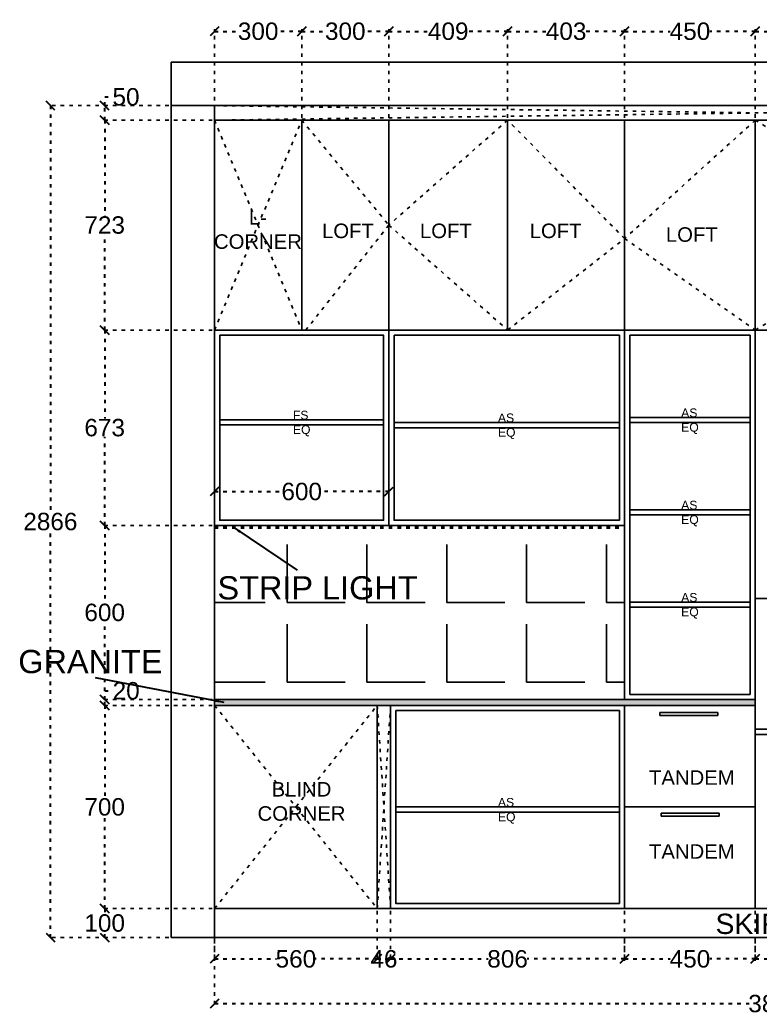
# Model space of a CAD drawing. Header units: millimetres. Extents: x 220712 to 1505573, y -354410 to 241923.
# Drawn here: x 245755 to 248304, y 90186 to 93614 of the extents above; entities that cross this region are included whole.
import ezdxf

# ---------------------------------------------------------------- set-up
doc = ezdxf.new("R2010")
doc.units = ezdxf.units.MM
doc.header["$MEASUREMENT"] = 0
doc.linetypes.add('ACAD_ISO03W100', pattern=[30, 12, -18])
doc.layers.add('Walls', color=253, linetype='Continuous')
doc.layers.add('Words', color=7, linetype='Continuous')
doc.styles.get("Standard").update_dxf_attribs({"font": 'arial.ttf'})
doc.dimstyles.get("Standard").update_dxf_attribs({"dimtxt": 60, "dimasz": 30, "dimexe": 7.75, "dimexo": 8.13, "dimgap": 0.63, "dimtad": 0, "dimtih": 1, "dimtoh": 1, "dimdec": 0, "dimzin": 0, "dimtxsty": 'Standard', "dimblk": 'OBLIQUE', "dimcen": 2.25, "dimclrd": 1, "dimclre": 1, "dimclrt": 1, "dimadec": 0, "dimazin": 0, "dimtfac": 1, "dimtdec": 0, "dimtofl": 0, "dimtmove": 0, "dimatfit": 3, "dimfxl": 1, "dimtolj": 1, "dimtzin": 0, "dimlwd": 30, "dimarcsym": 0})

# ---------------------------------------------------------------- blocks, each defined once
blk = doc.blocks.new('_Oblique')
at = {"color": 0, "linetype": 'ByBlock', "lineweight": -2}
blk.add_line((-0.5, -0.5), (0.5, 0.5), dxfattribs=at)
blk = doc.blocks.new('*D1761')
at = {"layer": 'Defpoints', "color": 0, "linetype": 'ACAD_ISO03W100', "transparency": 16777216}
for p in [(246047, 90553), (246425.5, 90553), (246425.5, 90453)]:
    blk.add_point(p, dxfattribs=at)
at = {"layer": 'Walls', "color": 1, "linetype": 'ACAD_ISO03W100', "lineweight": -2, "transparency": 16777216}
for p, q in [((246417.4, 90553), (246039.3, 90553)), ((246417.4, 90453), (246039.3, 90453))]:
    blk.add_line(p, q, dxfattribs=at)
at = {"layer": 'Walls', "color": 1, "linetype": 'ACAD_ISO03W100', "lineweight": 30, "transparency": 16777216}
for p, q in [((246047, 90553), (246047, 90534.3)), ((246047, 90453), (246047, 90471.7))]:
    blk.add_line(p, q, dxfattribs=at)
at = {"layer": 'Walls', "color": 1, "linetype": 'ACAD_ISO03W100', "lineweight": 30, "transparency": 16777216, "xscale": 30, "yscale": 30, "zscale": 30}
for p, rotation in [((246047, 90553), 90), ((246047, 90453), 270)]:
    blk.add_blockref('_Oblique', p, dxfattribs=dict(at, rotation=rotation))
at = {"layer": 'Walls', "color": 1, "linetype": 'ACAD_ISO03W100', "transparency": 16777216, "insert": (246047, 90503), "char_height": 60, "attachment_point": 5}
blk.add_mtext('\\A1;100', dxfattribs=at)
blk = doc.blocks.new('*D1762')
at = {"layer": 'Defpoints', "color": 0, "linetype": 'ACAD_ISO03W100', "transparency": 16777216}
for p in [(246047, 91253), (246425.5, 91253), (246425.5, 90553)]:
    blk.add_point(p, dxfattribs=at)
at = {"layer": 'Walls', "color": 1, "linetype": 'ACAD_ISO03W100', "lineweight": -2, "transparency": 16777216}
for p, q in [((246417.4, 91253), (246039.3, 91253)), ((246417.4, 90553), (246039.3, 90553))]:
    blk.add_line(p, q, dxfattribs=at)
at = {"layer": 'Walls', "color": 1, "linetype": 'ACAD_ISO03W100', "lineweight": 30, "transparency": 16777216}
for p, q in [((246047, 91253), (246047, 90934.3)), ((246047, 90553), (246047, 90871.7))]:
    blk.add_line(p, q, dxfattribs=at)
at = {"layer": 'Walls', "color": 1, "linetype": 'ACAD_ISO03W100', "lineweight": 30, "transparency": 16777216, "xscale": 30, "yscale": 30, "zscale": 30}
for p, rotation in [((246047, 91253), 90), ((246047, 90553), 270)]:
    blk.add_blockref('_Oblique', p, dxfattribs=dict(at, rotation=rotation))
at = {"layer": 'Walls', "color": 1, "linetype": 'ACAD_ISO03W100', "transparency": 16777216, "insert": (246047, 90903), "char_height": 60, "attachment_point": 5}
blk.add_mtext('\\A1;700', dxfattribs=at)
blk = doc.blocks.new('*D1763')
at = {"layer": 'Defpoints', "color": 0, "linetype": 'ACAD_ISO03W100', "transparency": 16777216}
for p in [(246047, 91273), (246425.5, 91273), (246425.5, 91253)]:
    blk.add_point(p, dxfattribs=at)
at = {"layer": 'Walls', "color": 1, "linetype": 'ACAD_ISO03W100', "lineweight": 30, "transparency": 16777216}
for p, q in [((246047, 91273), (246047, 91303)), ((246047, 91303), (246077, 91303)), ((246047, 91253), (246047, 91273))]:
    blk.add_line(p, q, dxfattribs=at)
at = {"layer": 'Walls', "color": 1, "linetype": 'ACAD_ISO03W100', "lineweight": -2, "transparency": 16777216}
for p, q in [((246417.4, 91273), (246039.3, 91273)), ((246417.4, 91253), (246039.3, 91253))]:
    blk.add_line(p, q, dxfattribs=at)
at = {"layer": 'Walls', "color": 1, "linetype": 'ACAD_ISO03W100', "lineweight": 30, "transparency": 16777216, "xscale": 30, "yscale": 30, "zscale": 30}
for p, rotation in [((246047, 91273), 90), ((246047, 91253), 270)]:
    blk.add_blockref('_Oblique', p, dxfattribs=dict(at, rotation=rotation))
at = {"layer": 'Walls', "color": 1, "linetype": 'ACAD_ISO03W100', "transparency": 16777216, "insert": (246121, 91303), "char_height": 60, "attachment_point": 5}
blk.add_mtext('\\A1;20', dxfattribs=at)
blk = doc.blocks.new('*D1764')
at = {"layer": 'Defpoints', "color": 0, "linetype": 'ACAD_ISO03W100', "transparency": 16777216}
for p in [(246047, 91873), (246425.5, 91873), (246425.5, 91273)]:
    blk.add_point(p, dxfattribs=at)
at = {"layer": 'Walls', "color": 1, "linetype": 'ACAD_ISO03W100', "lineweight": -2, "transparency": 16777216}
for p, q in [((246417.4, 91873), (246039.3, 91873)), ((246417.4, 91273), (246039.3, 91273))]:
    blk.add_line(p, q, dxfattribs=at)
at = {"layer": 'Walls', "color": 1, "linetype": 'ACAD_ISO03W100', "lineweight": 30, "transparency": 16777216}
for p, q in [((246047, 91873), (246047, 91604.3)), ((246047, 91273), (246047, 91541.7))]:
    blk.add_line(p, q, dxfattribs=at)
at = {"layer": 'Walls', "color": 1, "linetype": 'ACAD_ISO03W100', "lineweight": 30, "transparency": 16777216, "xscale": 30, "yscale": 30, "zscale": 30}
for p, rotation in [((246047, 91873), 90), ((246047, 91273), 270)]:
    blk.add_blockref('_Oblique', p, dxfattribs=dict(at, rotation=rotation))
at = {"layer": 'Walls', "color": 1, "linetype": 'ACAD_ISO03W100', "transparency": 16777216, "insert": (246047, 91573), "char_height": 60, "attachment_point": 5}
blk.add_mtext('\\A1;600', dxfattribs=at)
blk = doc.blocks.new('*D1746')
at = {"layer": 'Defpoints', "color": 0, "linetype": 'ACAD_ISO03W100', "transparency": 16777216}
for p in [(246047, 92546), (246275.5, 92546), (246425.5, 91873)]:
    blk.add_point(p, dxfattribs=at)
at = {"layer": 'Walls', "color": 1, "linetype": 'ACAD_ISO03W100', "lineweight": -2, "transparency": 16777216}
for p, q in [((246267.4, 92546), (246039.3, 92546)), ((246417.4, 91873), (246039.3, 91873))]:
    blk.add_line(p, q, dxfattribs=at)
at = {"layer": 'Walls', "color": 1, "linetype": 'ACAD_ISO03W100', "lineweight": 30, "transparency": 16777216}
for p, q in [((246047, 92546), (246047, 92240.8)), ((246047, 91873), (246047, 92178.2))]:
    blk.add_line(p, q, dxfattribs=at)
at = {"layer": 'Walls', "color": 1, "linetype": 'ACAD_ISO03W100', "lineweight": 30, "transparency": 16777216, "xscale": 30, "yscale": 30, "zscale": 30}
for p, rotation in [((246047, 92546), 90), ((246047, 91873), 270)]:
    blk.add_blockref('_Oblique', p, dxfattribs=dict(at, rotation=rotation))
at = {"layer": 'Walls', "color": 1, "linetype": 'ACAD_ISO03W100', "transparency": 16777216, "insert": (246047, 92209.5), "char_height": 60, "attachment_point": 5}
blk.add_mtext('\\A1;673', dxfattribs=at)
blk = doc.blocks.new('*D1765')
at = {"layer": 'Defpoints', "color": 0, "linetype": 'ACAD_ISO03W100', "transparency": 16777216}
for p in [(246047, 93269), (246425.5, 93269), (246425.5, 92546)]:
    blk.add_point(p, dxfattribs=at)
at = {"layer": 'Walls', "color": 1, "linetype": 'ACAD_ISO03W100', "lineweight": -2, "transparency": 16777216}
for p, q in [((246417.4, 93269), (246039.3, 93269)), ((246417.4, 92546), (246039.3, 92546))]:
    blk.add_line(p, q, dxfattribs=at)
at = {"layer": 'Walls', "color": 1, "linetype": 'ACAD_ISO03W100', "lineweight": 30, "transparency": 16777216}
for p, q in [((246047, 93269), (246047, 92938.8)), ((246047, 92546), (246047, 92876.2))]:
    blk.add_line(p, q, dxfattribs=at)
at = {"layer": 'Walls', "color": 1, "linetype": 'ACAD_ISO03W100', "lineweight": 30, "transparency": 16777216, "xscale": 30, "yscale": 30, "zscale": 30}
for p, rotation in [((246047, 93269), 90), ((246047, 92546), 270)]:
    blk.add_blockref('_Oblique', p, dxfattribs=dict(at, rotation=rotation))
at = {"layer": 'Walls', "color": 1, "linetype": 'ACAD_ISO03W100', "transparency": 16777216, "insert": (246047, 92907.5), "char_height": 60, "attachment_point": 5}
blk.add_mtext('\\A1;723', dxfattribs=at)
blk = doc.blocks.new('*D1753')
at = {"layer": 'Defpoints', "color": 0, "linetype": 'ACAD_ISO03W100', "transparency": 16777216}
for p in [(246425.5, 90553), (246985.5, 90553), (246985.5, 90379.5)]:
    blk.add_point(p, dxfattribs=at)
at = {"layer": 'Walls', "color": 1, "linetype": 'ACAD_ISO03W100', "lineweight": -2, "transparency": 16777216}
for p, q in [((246425.5, 90544.9), (246425.5, 90371.8)), ((246985.5, 90544.9), (246985.5, 90371.8))]:
    blk.add_line(p, q, dxfattribs=at)
at = {"layer": 'Walls', "color": 1, "linetype": 'ACAD_ISO03W100', "lineweight": 30, "transparency": 16777216}
for p, q in [((246425.5, 90379.5), (246638.7, 90379.5)), ((246985.5, 90379.5), (246772.3, 90379.5))]:
    blk.add_line(p, q, dxfattribs=at)
at = {"layer": 'Walls', "color": 1, "linetype": 'ACAD_ISO03W100', "lineweight": 30, "transparency": 16777216, "xscale": 30, "yscale": 30, "zscale": 30, "rotation": 180}
blk.add_blockref('_Oblique', (246425.5, 90379.5), dxfattribs=at)
at = {"layer": 'Walls', "color": 1, "linetype": 'ACAD_ISO03W100', "lineweight": 30, "transparency": 16777216, "xscale": 30, "yscale": 30, "zscale": 30}
blk.add_blockref('_Oblique', (246985.5, 90379.5), dxfattribs=at)
at = {"layer": 'Walls', "color": 1, "linetype": 'ACAD_ISO03W100', "transparency": 16777216, "insert": (246705.5, 90379.5), "char_height": 60, "attachment_point": 5}
blk.add_mtext('\\A1;560', dxfattribs=at)
blk = doc.blocks.new('*D1754')
at = {"layer": 'Defpoints', "color": 0, "linetype": 'ACAD_ISO03W100', "transparency": 16777216}
for p in [(246985.5, 90553), (247031.5, 90553), (247031.5, 90379.5)]:
    blk.add_point(p, dxfattribs=at)
at = {"layer": 'Walls', "color": 1, "linetype": 'ACAD_ISO03W100', "lineweight": -2, "transparency": 16777216}
for p, q in [((246985.5, 90544.87), (246985.5, 90371.75)), ((247031.5, 90544.87), (247031.5, 90371.75))]:
    blk.add_line(p, q, dxfattribs=at)
at = {"layer": 'Walls', "color": 1, "linetype": 'ACAD_ISO03W100', "lineweight": 30, "transparency": 16777216}
blk.add_line((246985.5, 90379.5), (247031.5, 90379.5), dxfattribs=at)
at = {"layer": 'Walls', "color": 1, "linetype": 'ACAD_ISO03W100', "lineweight": 30, "transparency": 16777216, "xscale": 30, "yscale": 30, "zscale": 30, "rotation": 180}
blk.add_blockref('_Oblique', (246985.5, 90379.5), dxfattribs=at)
at = {"layer": 'Walls', "color": 1, "linetype": 'ACAD_ISO03W100', "lineweight": 30, "transparency": 16777216, "xscale": 30, "yscale": 30, "zscale": 30}
blk.add_blockref('_Oblique', (247031.5, 90379.5), dxfattribs=at)
at = {"layer": 'Walls', "color": 1, "linetype": 'ACAD_ISO03W100', "transparency": 16777216, "insert": (247008.5, 90379.5), "char_height": 60, "attachment_point": 5}
blk.add_mtext('\\A1;46', dxfattribs=at)
blk = doc.blocks.new('*D1755')
at = {"layer": 'Defpoints', "color": 0, "linetype": 'ACAD_ISO03W100', "transparency": 16777216}
for p in [(247031.5, 90553), (247837.5, 90553), (247837.5, 90379.5)]:
    blk.add_point(p, dxfattribs=at)
at = {"layer": 'Walls', "color": 1, "linetype": 'ACAD_ISO03W100', "lineweight": -2, "transparency": 16777216}
for p, q in [((247031.5, 90544.9), (247031.5, 90371.7)), ((247837.5, 90544.9), (247837.5, 90371.7))]:
    blk.add_line(p, q, dxfattribs=at)
at = {"layer": 'Walls', "color": 1, "linetype": 'ACAD_ISO03W100', "lineweight": 30, "transparency": 16777216}
for p, q in [((247031.5, 90379.5), (247367.6, 90379.5)), ((247837.5, 90379.5), (247501.4, 90379.5))]:
    blk.add_line(p, q, dxfattribs=at)
at = {"layer": 'Walls', "color": 1, "linetype": 'ACAD_ISO03W100', "lineweight": 30, "transparency": 16777216, "xscale": 30, "yscale": 30, "zscale": 30, "rotation": 180}
blk.add_blockref('_Oblique', (247031.5, 90379.5), dxfattribs=at)
at = {"layer": 'Walls', "color": 1, "linetype": 'ACAD_ISO03W100', "lineweight": 30, "transparency": 16777216, "xscale": 30, "yscale": 30, "zscale": 30}
blk.add_blockref('_Oblique', (247837.5, 90379.5), dxfattribs=at)
at = {"layer": 'Walls', "color": 1, "linetype": 'ACAD_ISO03W100', "transparency": 16777216, "insert": (247434.5, 90379.5), "char_height": 60, "attachment_point": 5}
blk.add_mtext('\\A1;806', dxfattribs=at)
blk = doc.blocks.new('*D1739')
at = {"layer": 'Defpoints', "color": 0, "linetype": 'ACAD_ISO03W100', "transparency": 16777216}
for p in [(248287.5, 90553), (248887.5, 90553), (248887.5, 90379.5)]:
    blk.add_point(p, dxfattribs=at)
at = {"layer": 'Walls', "color": 1, "linetype": 'ACAD_ISO03W100', "lineweight": -2, "transparency": 16777216}
for p, q in [((248287.5, 90544.9), (248287.5, 90371.7)), ((248887.5, 90544.9), (248887.5, 90371.7))]:
    blk.add_line(p, q, dxfattribs=at)
at = {"layer": 'Walls', "color": 1, "linetype": 'ACAD_ISO03W100', "lineweight": 30, "transparency": 16777216}
for p, q in [((248287.5, 90379.5), (248520.5, 90379.5)), ((248887.5, 90379.5), (248654.5, 90379.5))]:
    blk.add_line(p, q, dxfattribs=at)
at = {"layer": 'Walls', "color": 1, "linetype": 'ACAD_ISO03W100', "lineweight": 30, "transparency": 16777216, "xscale": 30, "yscale": 30, "zscale": 30, "rotation": 180}
blk.add_blockref('_Oblique', (248287.5, 90379.5), dxfattribs=at)
at = {"layer": 'Walls', "color": 1, "linetype": 'ACAD_ISO03W100', "lineweight": 30, "transparency": 16777216, "xscale": 30, "yscale": 30, "zscale": 30}
blk.add_blockref('_Oblique', (248887.5, 90379.5), dxfattribs=at)
at = {"layer": 'Walls', "color": 1, "linetype": 'ACAD_ISO03W100', "transparency": 16777216, "insert": (248587.5, 90379.5), "char_height": 60, "attachment_point": 5}
blk.add_mtext('\\A1;600', dxfattribs=at)
blk = doc.blocks.new('*D1740')
at = {"layer": 'Defpoints', "color": 0, "linetype": 'ACAD_ISO03W100', "transparency": 16777216}
for p in [(246425.5, 90453), (250287.5, 90453), (250287.5, 90225.5)]:
    blk.add_point(p, dxfattribs=at)
at = {"layer": 'Walls', "color": 1, "linetype": 'ACAD_ISO03W100', "lineweight": -2, "transparency": 16777216}
for p, q in [((246425.5, 90444.9), (246425.5, 90217.8)), ((250287.5, 90444.9), (250287.5, 90217.8))]:
    blk.add_line(p, q, dxfattribs=at)
at = {"layer": 'Walls', "color": 1, "linetype": 'ACAD_ISO03W100', "lineweight": 30, "transparency": 16777216}
for p, q in [((246425.5, 90225.5), (248266.6, 90225.5)), ((250287.5, 90225.5), (248446.4, 90225.5))]:
    blk.add_line(p, q, dxfattribs=at)
at = {"layer": 'Walls', "color": 1, "linetype": 'ACAD_ISO03W100', "lineweight": 30, "transparency": 16777216, "xscale": 30, "yscale": 30, "zscale": 30, "rotation": 180}
blk.add_blockref('_Oblique', (246425.5, 90225.5), dxfattribs=at)
at = {"layer": 'Walls', "color": 1, "linetype": 'ACAD_ISO03W100', "lineweight": 30, "transparency": 16777216, "xscale": 30, "yscale": 30, "zscale": 30}
blk.add_blockref('_Oblique', (250287.5, 90225.5), dxfattribs=at)
at = {"layer": 'Walls', "color": 1, "linetype": 'ACAD_ISO03W100', "transparency": 16777216, "insert": (248356.5, 90225.5), "char_height": 60, "attachment_point": 5}
blk.add_mtext('\\A1;3862', dxfattribs=at)
blk = doc.blocks.new('*D1757')
at = {"layer": 'Defpoints', "color": 0, "linetype": 'ACAD_ISO03W100', "transparency": 16777216}
for p in [(246725.5, 93575), (246425.5, 93269), (246725.5, 93269)]:
    blk.add_point(p, dxfattribs=at)
at = {"layer": 'Walls', "color": 1, "linetype": 'ACAD_ISO03W100', "lineweight": -2, "transparency": 16777216}
for p, q in [((246425.5, 93277.13), (246425.5, 93582.75)), ((246725.5, 93277.13), (246725.5, 93582.75))]:
    blk.add_line(p, q, dxfattribs=at)
at = {"layer": 'Walls', "color": 1, "linetype": 'ACAD_ISO03W100', "lineweight": 30, "transparency": 16777216}
for p, q in [((246425.5, 93575), (246508.710382, 93575)), ((246725.5, 93575), (246642.289618, 93575))]:
    blk.add_line(p, q, dxfattribs=at)
at = {"layer": 'Walls', "color": 1, "linetype": 'ACAD_ISO03W100', "lineweight": 30, "transparency": 16777216, "xscale": 30, "yscale": 30, "zscale": 30, "rotation": 180}
blk.add_blockref('_Oblique', (246425.5, 93575), dxfattribs=at)
at = {"layer": 'Walls', "color": 1, "linetype": 'ACAD_ISO03W100', "lineweight": 30, "transparency": 16777216, "xscale": 30, "yscale": 30, "zscale": 30}
blk.add_blockref('_Oblique', (246725.5, 93575), dxfattribs=at)
at = {"layer": 'Walls', "color": 1, "linetype": 'ACAD_ISO03W100', "transparency": 16777216, "insert": (246575.5, 93575), "char_height": 60, "attachment_point": 5}
blk.add_mtext('\\A1;300', dxfattribs=at)
blk = doc.blocks.new('*D1758')
at = {"layer": 'Defpoints', "color": 0, "linetype": 'ACAD_ISO03W100', "transparency": 16777216}
for p in [(246725.5, 93575), (246725.5, 93269), (247025.5, 93269)]:
    blk.add_point(p, dxfattribs=at)
at = {"layer": 'Walls', "color": 1, "linetype": 'ACAD_ISO03W100', "lineweight": -2, "transparency": 16777216}
for p, q in [((246725.5, 93277.13), (246725.5, 93582.75)), ((247025.5, 93277.13), (247025.5, 93582.75))]:
    blk.add_line(p, q, dxfattribs=at)
at = {"layer": 'Walls', "color": 1, "linetype": 'ACAD_ISO03W100', "lineweight": 30, "transparency": 16777216}
for p, q in [((246725.5, 93575), (246808.710382, 93575)), ((247025.5, 93575), (246942.289618, 93575))]:
    blk.add_line(p, q, dxfattribs=at)
at = {"layer": 'Walls', "color": 1, "linetype": 'ACAD_ISO03W100', "lineweight": 30, "transparency": 16777216, "xscale": 30, "yscale": 30, "zscale": 30, "rotation": 180}
blk.add_blockref('_Oblique', (246725.5, 93575), dxfattribs=at)
at = {"layer": 'Walls', "color": 1, "linetype": 'ACAD_ISO03W100', "lineweight": 30, "transparency": 16777216, "xscale": 30, "yscale": 30, "zscale": 30}
blk.add_blockref('_Oblique', (247025.5, 93575), dxfattribs=at)
at = {"layer": 'Walls', "color": 1, "linetype": 'ACAD_ISO03W100', "transparency": 16777216, "insert": (246875.5, 93575), "char_height": 60, "attachment_point": 5}
blk.add_mtext('\\A1;300', dxfattribs=at)
blk = doc.blocks.new('*D1759')
at = {"layer": 'Defpoints', "color": 0, "linetype": 'ACAD_ISO03W100', "transparency": 16777216}
for p in [(247025.5, 93575), (247025.5, 93269), (247434.5, 93269)]:
    blk.add_point(p, dxfattribs=at)
at = {"layer": 'Walls', "color": 1, "linetype": 'ACAD_ISO03W100', "lineweight": -2, "transparency": 16777216}
for p, q in [((247025.5, 93277.1), (247025.5, 93582.7)), ((247434.5, 93277.1), (247434.5, 93582.7))]:
    blk.add_line(p, q, dxfattribs=at)
at = {"layer": 'Walls', "color": 1, "linetype": 'ACAD_ISO03W100', "lineweight": 30, "transparency": 16777216}
for p, q in [((247025.5, 93575), (247161.8, 93575)), ((247434.5, 93575), (247298.2, 93575))]:
    blk.add_line(p, q, dxfattribs=at)
at = {"layer": 'Walls', "color": 1, "linetype": 'ACAD_ISO03W100', "lineweight": 30, "transparency": 16777216, "xscale": 30, "yscale": 30, "zscale": 30, "rotation": 180}
blk.add_blockref('_Oblique', (247025.5, 93575), dxfattribs=at)
at = {"layer": 'Walls', "color": 1, "linetype": 'ACAD_ISO03W100', "lineweight": 30, "transparency": 16777216, "xscale": 30, "yscale": 30, "zscale": 30}
blk.add_blockref('_Oblique', (247434.5, 93575), dxfattribs=at)
at = {"layer": 'Walls', "color": 1, "linetype": 'ACAD_ISO03W100', "transparency": 16777216, "insert": (247230, 93575), "char_height": 60, "attachment_point": 5}
blk.add_mtext('\\A1;409', dxfattribs=at)
blk = doc.blocks.new('*D1741')
at = {"layer": 'Defpoints', "color": 0, "linetype": 'ACAD_ISO03W100', "transparency": 16777216}
for p in [(247434.5, 93575), (247434.5, 93269), (247837.5, 93269)]:
    blk.add_point(p, dxfattribs=at)
at = {"layer": 'Walls', "color": 1, "linetype": 'ACAD_ISO03W100', "lineweight": -2, "transparency": 16777216}
for p, q in [((247434.5, 93277.1), (247434.5, 93582.8)), ((247837.5, 93277.1), (247837.5, 93582.8))]:
    blk.add_line(p, q, dxfattribs=at)
at = {"layer": 'Walls', "color": 1, "linetype": 'ACAD_ISO03W100', "lineweight": 30, "transparency": 16777216}
for p, q in [((247434.5, 93575), (247567.9, 93575)), ((247837.5, 93575), (247704.1, 93575))]:
    blk.add_line(p, q, dxfattribs=at)
at = {"layer": 'Walls', "color": 1, "linetype": 'ACAD_ISO03W100', "lineweight": 30, "transparency": 16777216, "xscale": 30, "yscale": 30, "zscale": 30, "rotation": 180}
blk.add_blockref('_Oblique', (247434.5, 93575), dxfattribs=at)
at = {"layer": 'Walls', "color": 1, "linetype": 'ACAD_ISO03W100', "lineweight": 30, "transparency": 16777216, "xscale": 30, "yscale": 30, "zscale": 30}
blk.add_blockref('_Oblique', (247837.5, 93575), dxfattribs=at)
at = {"layer": 'Walls', "color": 1, "linetype": 'ACAD_ISO03W100', "transparency": 16777216, "insert": (247636, 93575), "char_height": 60, "attachment_point": 5}
blk.add_mtext('\\A1;403', dxfattribs=at)
blk = doc.blocks.new('*D1760')
at = {"layer": 'Defpoints', "color": 0, "linetype": 'ACAD_ISO03W100', "transparency": 16777216}
for p in [(247837.5, 93575), (247837.5, 93269), (248287.5, 93269)]:
    blk.add_point(p, dxfattribs=at)
at = {"layer": 'Walls', "color": 1, "linetype": 'ACAD_ISO03W100', "lineweight": -2, "transparency": 16777216}
for p, q in [((247837.5, 93277.1), (247837.5, 93582.7)), ((248287.5, 93277.1), (248287.5, 93582.7))]:
    blk.add_line(p, q, dxfattribs=at)
at = {"layer": 'Walls', "color": 1, "linetype": 'ACAD_ISO03W100', "lineweight": 30, "transparency": 16777216}
for p, q in [((247837.5, 93575), (247994.5, 93575)), ((248287.5, 93575), (248130.5, 93575))]:
    blk.add_line(p, q, dxfattribs=at)
at = {"layer": 'Walls', "color": 1, "linetype": 'ACAD_ISO03W100', "lineweight": 30, "transparency": 16777216, "xscale": 30, "yscale": 30, "zscale": 30, "rotation": 180}
blk.add_blockref('_Oblique', (247837.5, 93575), dxfattribs=at)
at = {"layer": 'Walls', "color": 1, "linetype": 'ACAD_ISO03W100', "lineweight": 30, "transparency": 16777216, "xscale": 30, "yscale": 30, "zscale": 30}
blk.add_blockref('_Oblique', (248287.5, 93575), dxfattribs=at)
at = {"layer": 'Walls', "color": 1, "linetype": 'ACAD_ISO03W100', "transparency": 16777216, "insert": (248062.5, 93575), "char_height": 60, "attachment_point": 5}
blk.add_mtext('\\A1;450', dxfattribs=at)
blk = doc.blocks.new('*D1737')
at = {"layer": 'Defpoints', "color": 0, "linetype": 'ACAD_ISO03W100', "transparency": 16777216}
for p in [(248887.5, 93575), (248287.5, 93269), (248887.5, 93269)]:
    blk.add_point(p, dxfattribs=at)
at = {"layer": 'Walls', "color": 1, "linetype": 'ACAD_ISO03W100', "lineweight": -2, "transparency": 16777216}
for p, q in [((248287.5, 93277.1), (248287.5, 93582.7)), ((248887.5, 93277.1), (248887.5, 93582.7))]:
    blk.add_line(p, q, dxfattribs=at)
at = {"layer": 'Walls', "color": 1, "linetype": 'ACAD_ISO03W100', "lineweight": 30, "transparency": 16777216}
for p, q in [((248287.5, 93575), (248520.5, 93575)), ((248887.5, 93575), (248654.5, 93575))]:
    blk.add_line(p, q, dxfattribs=at)
at = {"layer": 'Walls', "color": 1, "linetype": 'ACAD_ISO03W100', "lineweight": 30, "transparency": 16777216, "xscale": 30, "yscale": 30, "zscale": 30, "rotation": 180}
blk.add_blockref('_Oblique', (248287.5, 93575), dxfattribs=at)
at = {"layer": 'Walls', "color": 1, "linetype": 'ACAD_ISO03W100', "lineweight": 30, "transparency": 16777216, "xscale": 30, "yscale": 30, "zscale": 30}
blk.add_blockref('_Oblique', (248887.5, 93575), dxfattribs=at)
at = {"layer": 'Walls', "color": 1, "linetype": 'ACAD_ISO03W100', "transparency": 16777216, "insert": (248587.5, 93575), "char_height": 60, "attachment_point": 5}
blk.add_mtext('\\A1;600', dxfattribs=at)
blk = doc.blocks.new('*D1752')
at = {"layer": 'Defpoints', "color": 0, "linetype": 'ACAD_ISO03W100', "transparency": 16777216}
for p in [(247025.5, 91989.5), (246425.5, 91873), (247025.5, 91873)]:
    blk.add_point(p, dxfattribs=at)
at = {"layer": 'Walls', "color": 1, "linetype": 'ACAD_ISO03W100', "lineweight": -2, "transparency": 16777216}
for p, q in [((246425.5, 91881.1), (246425.5, 91997.2)), ((247025.5, 91881.1), (247025.5, 91997.2))]:
    blk.add_line(p, q, dxfattribs=at)
at = {"layer": 'Walls', "color": 1, "linetype": 'ACAD_ISO03W100', "lineweight": 30, "transparency": 16777216}
for p, q in [((246425.5, 91989.5), (246658.5, 91989.5)), ((247025.5, 91989.5), (246792.5, 91989.5))]:
    blk.add_line(p, q, dxfattribs=at)
at = {"layer": 'Walls', "color": 1, "linetype": 'ACAD_ISO03W100', "lineweight": 30, "transparency": 16777216, "xscale": 30, "yscale": 30, "zscale": 30, "rotation": 180}
blk.add_blockref('_Oblique', (246425.5, 91989.5), dxfattribs=at)
at = {"layer": 'Walls', "color": 1, "linetype": 'ACAD_ISO03W100', "lineweight": 30, "transparency": 16777216, "xscale": 30, "yscale": 30, "zscale": 30}
blk.add_blockref('_Oblique', (247025.5, 91989.5), dxfattribs=at)
at = {"layer": 'Walls', "color": 1, "linetype": 'ACAD_ISO03W100', "transparency": 16777216, "insert": (246725.5, 91989.5), "char_height": 60, "attachment_point": 5}
blk.add_mtext('\\A1;600', dxfattribs=at)
blk = doc.blocks.new('*D1749')
at = {"layer": 'Defpoints', "color": 0, "linetype": 'ACAD_ISO03W100', "transparency": 16777216}
for p in [(246047, 93319), (246426.2, 93319), (246425.5, 93269)]:
    blk.add_point(p, dxfattribs=at)
at = {"layer": 'Walls', "color": 1, "linetype": 'ACAD_ISO03W100', "lineweight": -2, "transparency": 16777216}
for p, q in [((246418, 93319), (246039.3, 93319)), ((246417.4, 93269), (246039.3, 93269))]:
    blk.add_line(p, q, dxfattribs=at)
at = {"layer": 'Walls', "color": 1, "linetype": 'ACAD_ISO03W100', "lineweight": 30, "transparency": 16777216}
for p, q in [((246047, 93319), (246047, 93349)), ((246047, 93349), (246077, 93349)), ((246047, 93269), (246047, 93319))]:
    blk.add_line(p, q, dxfattribs=at)
at = {"layer": 'Walls', "color": 1, "linetype": 'ACAD_ISO03W100', "lineweight": 30, "transparency": 16777216, "xscale": 30, "yscale": 30, "zscale": 30}
for p, rotation in [((246047, 93319), 90), ((246047, 93269), 270)]:
    blk.add_blockref('_Oblique', p, dxfattribs=dict(at, rotation=rotation))
at = {"layer": 'Walls', "color": 1, "linetype": 'ACAD_ISO03W100', "transparency": 16777216, "insert": (246120.5, 93349), "char_height": 60, "attachment_point": 5}
blk.add_mtext('\\A1;50', dxfattribs=at)
blk = doc.blocks.new('*D1736')
at = {"layer": 'Defpoints', "color": 0, "linetype": 'ACAD_ISO03W100', "transparency": 16777216}
for p in [(246275.5, 93319), (245860, 90453), (246275.5, 90453)]:
    blk.add_point(p, dxfattribs=at)
at = {"layer": 'Walls', "color": 1, "linetype": 'ACAD_ISO03W100', "lineweight": -2, "transparency": 16777216}
for p, q in [((246267.4, 93319), (245852.3, 93319)), ((246267.4, 90453), (245852.3, 90453))]:
    blk.add_line(p, q, dxfattribs=at)
at = {"layer": 'Walls', "color": 1, "linetype": 'ACAD_ISO03W100', "lineweight": 30, "transparency": 16777216}
for p, q in [((245860, 93319), (245860, 91917.3)), ((245860, 90453), (245860, 91854.7))]:
    blk.add_line(p, q, dxfattribs=at)
at = {"layer": 'Walls', "color": 1, "linetype": 'ACAD_ISO03W100', "lineweight": 30, "transparency": 16777216, "xscale": 30, "yscale": 30, "zscale": 30}
for p, rotation in [((245860, 93319), 90), ((245860, 90453), 270)]:
    blk.add_blockref('_Oblique', p, dxfattribs=dict(at, rotation=rotation))
at = {"layer": 'Walls', "color": 1, "linetype": 'ACAD_ISO03W100', "transparency": 16777216, "insert": (245860, 91886), "char_height": 60, "attachment_point": 5}
blk.add_mtext('\\A1;2866', dxfattribs=at)
blk = doc.blocks.new('*D1742')
at = {"layer": 'Defpoints', "color": 0, "linetype": 'ACAD_ISO03W100', "transparency": 16777216}
for p in [(247837.5, 90453), (248287.5, 90453), (248287.5, 90379.5)]:
    blk.add_point(p, dxfattribs=at)
at = {"layer": 'Walls', "color": 1, "linetype": 'ACAD_ISO03W100', "lineweight": -2, "transparency": 16777216}
for p, q in [((247837.5, 90444.9), (247837.5, 90371.7)), ((248287.5, 90444.9), (248287.5, 90371.7))]:
    blk.add_line(p, q, dxfattribs=at)
at = {"layer": 'Walls', "color": 1, "linetype": 'ACAD_ISO03W100', "lineweight": 30, "transparency": 16777216}
for p, q in [((247837.5, 90379.5), (247994.5, 90379.5)), ((248287.5, 90379.5), (248130.5, 90379.5))]:
    blk.add_line(p, q, dxfattribs=at)
at = {"layer": 'Walls', "color": 1, "linetype": 'ACAD_ISO03W100', "lineweight": 30, "transparency": 16777216, "xscale": 30, "yscale": 30, "zscale": 30, "rotation": 180}
blk.add_blockref('_Oblique', (247837.5, 90379.5), dxfattribs=at)
at = {"layer": 'Walls', "color": 1, "linetype": 'ACAD_ISO03W100', "lineweight": 30, "transparency": 16777216, "xscale": 30, "yscale": 30, "zscale": 30}
blk.add_blockref('_Oblique', (248287.5, 90379.5), dxfattribs=at)
at = {"layer": 'Walls', "color": 1, "linetype": 'ACAD_ISO03W100', "transparency": 16777216, "insert": (248062.5, 90379.5), "char_height": 60, "attachment_point": 5}
blk.add_mtext('\\A1;450', dxfattribs=at)

msp = doc.modelspace()

# ---------------------------------------------------------------- hatches: boundary and pattern name
at = {"layer": 'Walls', "linetype": 'ACAD_ISO03W100', "true_color": 0xc7c8ca}
h = msp.add_hatch(dxfattribs=at)
h.set_pattern_fill('ANGLE', color=9, scale=1000)
h.set_pattern_definition([(0, (0, -4092.5), (0, 275), [200, -75]), (90, (0, -4092.5), (-275, 2e-14), [200, -75])])
h.paths.add_polyline_path([(246425.5, 91873), (246425.5, 91273), (247837.5, 91273), (247837.5, 91873)])
at = {"layer": 'Walls', "linetype": 'ACAD_ISO03W100', "true_color": 0x636466}
h = msp.add_hatch(color=251, dxfattribs=at)
h.dxf.hatch_style = 1
h.paths.add_polyline_path([(248287.5, 91253), (248287.5, 91273), (246425.5, 91273), (246425.5, 91253)])

# ---------------------------------------------------------------- linework, layer by layer
at = {"layer": 'Walls', "color": 18, "true_color": 0x000000}
for p, q in [((246275.5, 90453), (246275.5, 93469)), ((246275.5, 93469), (250187.5, 93469)), ((246275.5, 93319), (250187.5, 93319)), ((246425.5, 90453), (246425.5, 93319)), ((246425.5, 93269), (250187.5, 93269)), ((246275.5, 90453), (250287.5, 90453))]:
    msp.add_line(p, q, dxfattribs=at)
at = {"layer": 'Walls', "color": 159, "true_color": 0x22346e}
for p, q in [((246725.5, 92546), (246725.5, 93269)), ((247025.5, 92546), (247025.5, 93269)), ((247434.5, 92546), (247434.5, 93269)), ((247837.5, 91273), (247837.5, 93269)), ((248287.5, 90553), (248287.5, 93269)), ((246425.5, 92546), (250287.5, 92546)), ((247025.5, 91873), (247025.5, 92546)), ((248269.5, 92528), (247855.5, 92528)), ((247855.5, 92528), (247855.5, 91291)), ((248269.5, 91291), (248269.5, 92528)), ((246443.5, 92237), (247007.5, 92237)), ((247819.5, 92227.5), (247043.5, 92227.5)), ((247855.5, 92245), (248269.5, 92245)), ((247855.5, 92227), (248269.5, 92227)), ((246443.5, 92219), (247007.5, 92219)), ((247819.5, 92209.5), (247043.5, 92209.5)), ((247855.5, 91927), (248269.5, 91927)), ((247855.5, 91909), (248269.5, 91909)), ((246425.5, 91873), (247837.5, 91873)), ((247855.5, 91609), (248269.5, 91609)), ((248287.5, 91621), (248887.5, 91621)), ((247855.5, 91591), (248269.5, 91591)), ((246425.5, 91273), (248287.5, 91273)), ((247855.5, 91291), (248269.5, 91291)), ((246425.5, 91253), (248287.5, 91253)), ((246985.5, 90553), (246985.5, 91253)), ((247031.5, 90553), (247031.5, 91253)), ((247837.5, 90553), (247837.5, 91253)), ((247959, 91228), (248159, 91228)), ((247959, 91218), (247959, 91228)), ((248159, 91218), (248159, 91228)), ((247959, 91218), (248159, 91218)), ((248287.5, 91171), (248887.5, 91171)), ((248287.5, 91153), (248887.5, 91153)), ((247819.5, 90903), (247049.5, 90903)), ((247819.5, 90885), (247049.5, 90885)), ((247837.5, 90903), (248287.5, 90903)), ((247963, 90881.5), (248163, 90881.5)), ((247963, 90871.5), (247963, 90881.5)), ((247963, 90871.5), (248163, 90871.5)), ((248163, 90871.5), (248163, 90881.5)), ((246425.5, 90553), (250287.5, 90553))]:
    msp.add_line(p, q, dxfattribs=at)
at = {"layer": 'Walls', "color": 40, "linetype": 'ACAD_ISO03W100', "true_color": 0xf8d731}
for p, q in [((246425.5, 91868), (247837.5, 91868)), ((246425.5, 91866), (247837.5, 91866)), ((246425.5, 91864), (247837.5, 91864))]:
    msp.add_line(p, q, dxfattribs=at)
at = {"layer": 'Walls', "color": 240, "linetype": 'ACAD_ISO03W100', "true_color": 0xed1f24}
for points in [[(246425.5, 93269), (250187.5, 93319), (250187.5, 93269), (246425.5, 93319)], [(246985.5, 91253), (247031.5, 90553), (246985.5, 90553), (247031.5, 91253)]]:
    msp.add_lwpolyline(points, dxfattribs=at)
at = {"layer": 'Walls', "color": 9, "linetype": 'ACAD_ISO03W100', "true_color": 0xc7c8ca}
for points in [[(246425.5, 92546), (246725.5, 93269), (246425.5, 93269), (246725.5, 92546)], [(246725.5, 93269), (247025.5, 92907.5), (246725.5, 92528)], [(247434.5, 93269), (247025.5, 92907.5), (247434.5, 92546), (247837.5, 92861), (247434.5, 93269)], [(248287.5, 93269), (247837.5, 92861), (248287.5, 92546), (248887.5, 92906), (248287.5, 93269)], [(246425.5, 91253), (246985.5, 90553), (246425.5, 90553), (246985.5, 91253)]]:
    msp.add_lwpolyline(points, dxfattribs=at)
at = {"layer": 'Walls', "color": 159, "true_color": 0x22346e}
for points in [[(246425.5, 92546), (247025.5, 92546), (247025.5, 91873), (246425.5, 91873)], [(247025.5, 92546), (247837.5, 92546), (247837.5, 91873), (247025.5, 91873)], [(248287.5, 92546), (247837.5, 92546), (247837.5, 91273), (248287.5, 91273)], [(246443.5, 92528), (247007.5, 92528), (247007.5, 91891), (246443.5, 91891)], [(247043.5, 92528), (247819.5, 92528), (247819.5, 91891), (247043.5, 91891)], [(247031.5, 91253), (247837.5, 91253), (247837.5, 90553), (247031.5, 90553)], [(247049.5, 91235), (247819.5, 91235), (247819.5, 90571), (247049.5, 90571)]]:
    msp.add_lwpolyline(points, close=True, dxfattribs=at)

# ---------------------------------------------------------------- texts
at = {"color": 7, "char_height": 50, "attachment_point": 1}
for s, insert in [('\\pxqc;L-\\PCORNER', (246343.5, 92959.1)), ('\\pxqc;LOFT', (246653.5, 92912.7)), ('\\pxqc;LOFT', (246990.5, 92912.7)), ('\\pxqc;LOFT', (247368.5, 92912.7)), ('\\pxqc;LOFT', (247837.5, 92900)), ('\\pxqc;TANDEM', (247837.5, 91029.5)), ('\\pxqc;BLIND \\PCORNER', (246493.5, 90989)), ('\\pxqc;TANDEM', (247837.5, 90774.7))]:
    msp.add_mtext_dynamic_manual_height_columns(s, width=462.73, gutter_width=1213, heights=[0], dxfattribs=dict(at, insert=insert))
at = {"insert": (248150.5, 90535.5), "char_height": 70, "attachment_point": 1}
msp.add_mtext_dynamic_manual_height_columns('SKIRTING', width=1609.978, gutter_width=12.5, heights=[0], dxfattribs=at)
at = {"layer": 'Words', "color": 0, "attachment_point": 1}
for s, width, heights, insert, char_height in [('FS\\PEQ', 1178.022, [0], (246695.2, 92268), 30), ('AS\\PEQ', 1178.022, [0], (247401.2, 92258.5), 30), ('AS\\PEQ', 1178.022, [0], (248032.2, 92276), 30), ('AS\\PEQ', 1178.022, [0], (248032.2, 91958), 30), ('STRIP LIGHT', 1092.484, [440.1], (246435.5, 91698), 80), ('AS\\PEQ', 1178.022, [0], (248032.2, 91640), 30), ('GRANITE', 662.048, [440.1], (245749.5, 91444), 80), ('AS\\PEQ', 1178.022, [0], (247401.2, 90934), 30)]:
    msp.add_mtext_dynamic_manual_height_columns(s, width=width, gutter_width=866.4, heights=heights, dxfattribs=dict(at, insert=insert, char_height=char_height))

# ---------------------------------------------------------------- dimensions: what is measured, and where the dimension line sits
at = {"layer": 'Walls', "color": 9, "linetype": 'ACAD_ISO03W100', "true_color": 0xc7c8ca}
for base, p1, p2, picture, middle in [((246725.5, 93575), (246425.5, 93269), (246725.5, 93269), '*D1757', (246575.5, 93575)), ((246725.5, 93575), (247025.5, 93269), (246725.5, 93269), '*D1758', (246875.5, 93575)), ((247025.5, 93575), (247434.5, 93269), (247025.5, 93269), '*D1759', (247230, 93575)), ((247434.5, 93575), (247837.5, 93269), (247434.5, 93269), '*D1741', (247636, 93575)), ((247837.5, 93575), (248287.5, 93269), (247837.5, 93269), '*D1760', (248062.5, 93575)), ((248887.5, 93575), (248287.5, 93269), (248887.5, 93269), '*D1737', (248587.5, 93575)), ((247025.5, 91989.5), (246425.5, 91873), (247025.5, 91873), '*D1752', (246725.5, 91989.5)), ((246985.5, 90379.5), (246425.5, 90553), (246985.5, 90553), '*D1753', (246705.5, 90379.5)), ((247837.5, 90379.5), (247031.5, 90553), (247837.5, 90553), '*D1755', (247434.5, 90379.5)), ((248887.5, 90379.5), (248287.5, 90553), (248887.5, 90553), '*D1739', (248587.5, 90379.5)), ((250287.5, 90225.5), (246425.5, 90453), (250287.5, 90453), '*D1740', (248356.5, 90225.5))]:
    dim = msp.add_linear_dim(base=base, p1=p1, p2=p2, dimstyle='Standard', dxfattribs=at)
    dim.commit()
    dim.dimension.update_dxf_attribs({"geometry": picture, "text_midpoint": middle})
for base, p1, p2, picture, middle in [((246047, 93319), (246425.5, 93269), (246426.2, 93319), '*D1749', (246120.5, 93349)), ((245860, 90453), (246275.5, 93319), (246275.5, 90453), '*D1736', (245860, 91886))]:
    dim = msp.add_linear_dim(base=base, p1=p1, p2=p2, angle=90, dimstyle='Standard', dxfattribs=at)
    dim.commit()
    dim.dimension.update_dxf_attribs({"geometry": picture, "text_midpoint": middle})
at = {"layer": 'Walls', "color": 159, "linetype": 'ACAD_ISO03W100', "true_color": 0x22346e}
for base, p1, p2, picture, middle in [((246047, 93269), (246425.5, 92546), (246425.5, 93269), '*D1765', (246047, 92907.5)), ((246047, 92546), (246425.5, 91873), (246275.5, 92546), '*D1746', (246047, 92209.5)), ((246047, 91873), (246425.5, 91273), (246425.5, 91873), '*D1764', (246047, 91573)), ((246047, 91273), (246425.5, 91253), (246425.5, 91273), '*D1763', (246121, 91303)), ((246047, 91253), (246425.5, 90553), (246425.5, 91253), '*D1762', (246047, 90903)), ((246047, 90553), (246425.5, 90453), (246425.5, 90553), '*D1761', (246047, 90503))]:
    dim = msp.add_linear_dim(base=base, p1=p1, p2=p2, angle=90, dimstyle='Standard', dxfattribs=at)
    dim.commit()
    dim.dimension.update_dxf_attribs({"geometry": picture, "text_midpoint": middle})
at = {"layer": 'Walls', "color": 9, "linetype": 'ACAD_ISO03W100', "true_color": 0xc7c8ca}
dim = msp.add_linear_dim(base=(247031.5, 90379.5), p1=(246985.5, 90553), p2=(247031.5, 90553), dimstyle='Standard', dxfattribs=at)
dim.commit()
dim.dimension.update_dxf_attribs({"geometry": '*D1754', "text_midpoint": (247008.5, 90379.5), "dimtype": 160})
at = {"layer": 'Walls', "color": 159, "linetype": 'ACAD_ISO03W100', "true_color": 0x22346e}
dim = msp.add_linear_dim(base=(248287.5, 90379.5), p1=(247837.5, 90453), p2=(248287.5, 90453), dimstyle='Standard', dxfattribs=at)
dim.commit()
dim.dimension.update_dxf_attribs({"geometry": '*D1742', "text_midpoint": (248062.5, 90379.5)})

# ---------------------------------------------------------------- leaders
at = {"layer": 'Walls', "color": 252, "linetype": 'ByBlock', "true_color": 0x939598}
for points in [[(246488.5, 91868), (246709.5, 91718.7)], [(246458, 91263.5), (246015.9, 91348.5)]]:
    msp.add_leader(points, dimstyle='Standard', override={"dimgap": 0.63, "dimtad": 0}, dxfattribs=at)

doc.saveas('drawing.dxf')
